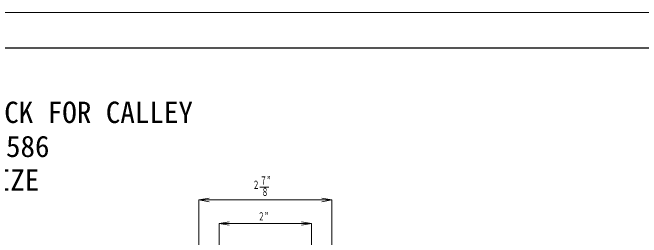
# Model space of a CAD drawing. Units: millimetres, scale not verified. Extents: x -574 to 574, y -406 to 12973.
# Drawn here: x 21.3 to 367.1, y 282.5 to 406.2 of the extents above; entities that cross this region are included whole.
import ezdxf
from ezdxf.enums import TextEntityAlignment as Align

# ---------------------------------------------------------------- set-up
doc = ezdxf.new("R2010")
doc.units = ezdxf.units.MM
doc.header["$LTSCALE"] = 2
for name, color, linetype, lineweight in [('0-0_0', 3, 'Continuous', 18), ('0-2_寸法', 2, 'Continuous', 18), ('0-F_枠', 3, 'Continuous', 18)]:
    doc.layers.add(name, color=color, linetype=linetype, lineweight=lineweight)
doc.styles.add('ＭＳ ゴシック', font='')
doc.styles.get('ＭＳ ゴシック').set_extended_font_data('MS Gothic')

msp = doc.modelspace()

# ---------------------------------------------------------------- linework, layer by layer
at = {"layer": '0-2_寸法'}
for p, q in [((157.351, 310.174), (162.16, 310.174)), ((123.841, 303.128), (129.356, 304.1)), ((123.841, 266.95), (123.841, 303.128)), ((123.841, 303.128), (196.866, 303.128)), ((123.841, 303.128), (129.356, 302.155)), ((196.866, 303.128), (191.351, 304.1)), ((196.866, 303.128), (191.351, 302.155)), ((196.866, 266.95), (196.866, 303.128)), ((134.954, 290.126), (140.469, 291.098)), ((185.754, 290.126), (180.239, 291.098)), ((134.954, 264.492), (134.954, 290.126)), ((134.954, 290.126), (185.754, 290.126)), ((134.954, 290.126), (140.469, 289.153)), ((185.754, 290.126), (180.239, 289.153)), ((185.754, 264.492), (185.754, 290.126))]:
    msp.add_line(p, q, dxfattribs=at)
at = {"layer": '0-F_枠'}
msp.add_line((-574.282, 406.203), (574.292, 406.203), dxfattribs=at)
at = {"layer": '0-F_枠', "lineweight": 25}
msp.add_line((-554.962, 386.883), (554.962, 386.883), dxfattribs=at)

# ---------------------------------------------------------------- texts
at = {"layer": '0-0_0', "color": 2, "style": 'ＭＳ ゴシック'}
for s, p in [('BLOW AND SEA COCK FOR CALLEY', (-102.929, 341.933)), ('FOR NO 586', (-38.143, 323.197)), ('FULL SIZE', (-35.777, 304.658))]:
    msp.add_text(s, height=11.73, dxfattribs=at).set_placement(p, align=Align.BOTTOM_LEFT)
at = {"layer": '0-2_寸法', "style": 'ＭＳ ゴシック', "width": 0.6}
for s, p in [('７”', (157.48, 310.266)), ('２', (153.367, 307.891)), ('８', (158.266, 303.963)), ('２”', (156.245, 290.489))]:
    msp.add_text(s, height=4.399, dxfattribs=at).set_placement(p, align=Align.BOTTOM_LEFT)

doc.saveas('drawing.dxf')
